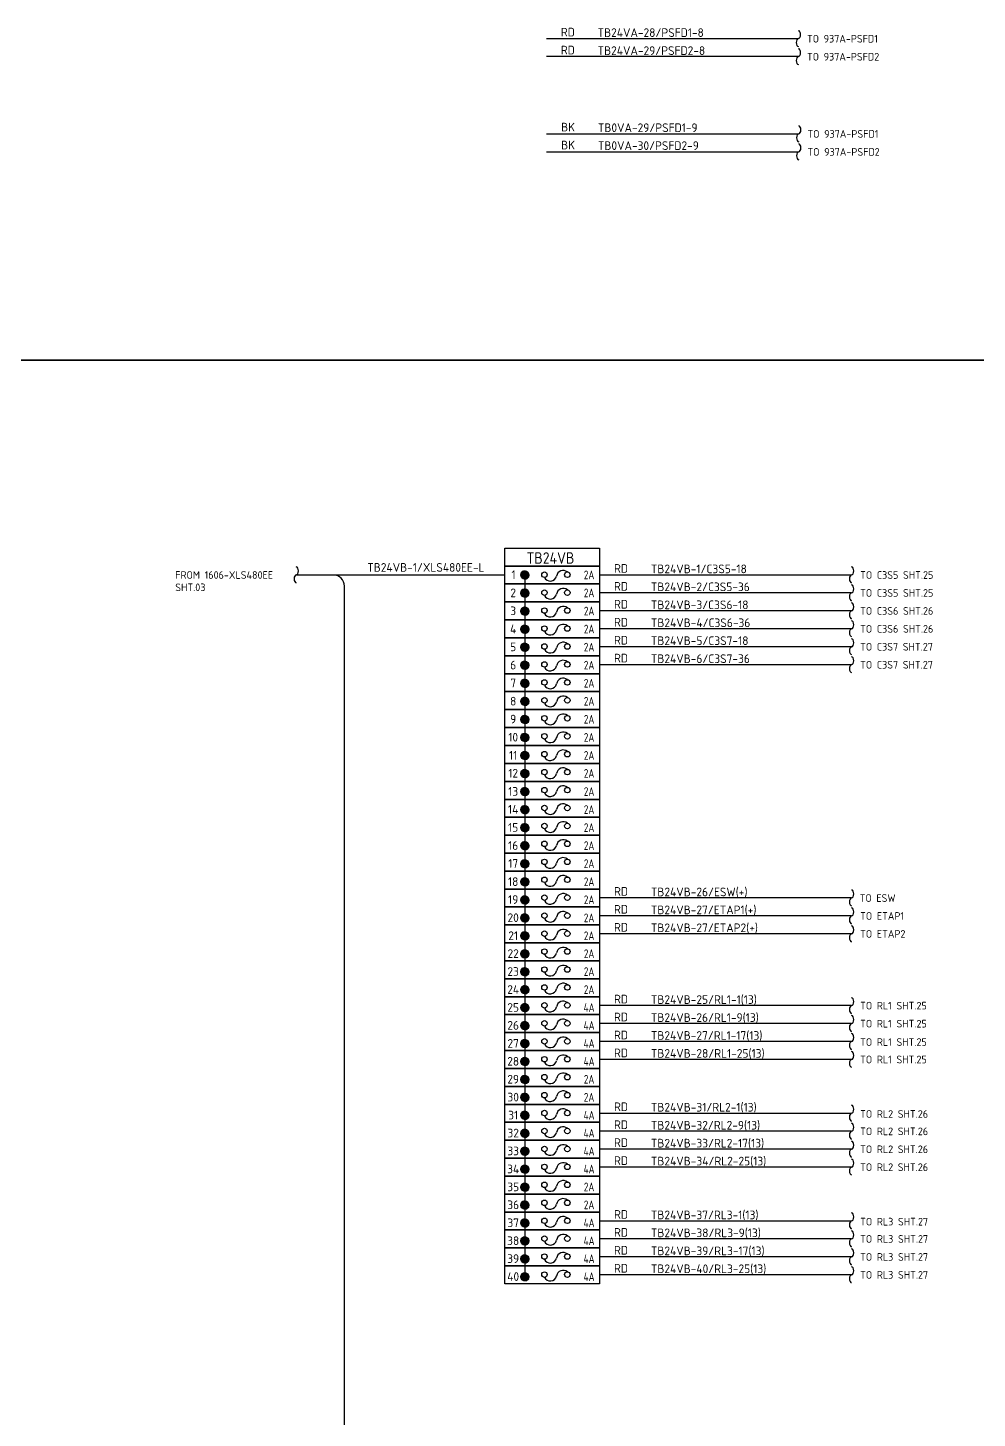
# Model space of a CAD drawing. Header units: inches. Extents: x 579627 to 667544, y 458630 to 507164.
# Drawn here: x 611531 to 612549, y 498742 to 500232 of the extents above; entities that cross this region are included whole.
import ezdxf
from ezdxf.enums import TextEntityAlignment as Align

# ---------------------------------------------------------------- set-up
doc = ezdxf.new("R2010")
doc.units = ezdxf.units.IN
doc.header["$MEASUREMENT"] = 0
doc.layers.add('HELPPOINT', color=7, linetype='Continuous')
doc.layers.add('power', color=7, linetype='Continuous')
doc.styles.add('HTX11', font='O8111901')
doc.styles.add('ISO3098B', font='ISO3098B.shx')

# ---------------------------------------------------------------- blocks, each defined once
blk = doc.blocks.new('TPA')
at = {"layer": 'HELPPOINT', "color": 4, "lineweight": 35}
blk.add_line((562706.8, 505019.3), (567131, 505019.3), dxfattribs=at)
blk.add_line((562706.8, 505019.3), (567131, 505019.3), dxfattribs=at)
at = {"style": 'HTX11'}
for tag, p in [('A', (566704.3, 502037.1)), ('B', (567038.2, 501963.3))]:
    blk.add_attdef(tag, text='', height=16.8, dxfattribs=at).set_placement(p, align=Align.MIDDLE_CENTER)

msp = doc.modelspace()

# ---------------------------------------------------------------- hatches: boundary and pattern name
at = {"layer": 'power', "linetype": 'Continuous'}
h = msp.add_hatch(dxfattribs=at)
h.set_pattern_fill('ANSI31', color=1, scale=0.65249, style=0)
h.set_pattern_definition([(45, (465982.11202, 475666.63691), (-0.057672546576, 0.057672546576), [])])
h.paths.add_polyline_path([(612068.4, 499645.9, 1), (612059.5, 499645.9, 1)])
h = msp.add_hatch(dxfattribs=at)
h.set_pattern_fill('ANSI31', color=1, scale=0.65249, style=0)
h.set_pattern_definition([(45, (465982.11202, 475647.2971), (-0.057672546576, 0.057672546576), [])])
h.paths.add_polyline_path([(612068.4, 499626.5, 1), (612059.5, 499626.5, 1)])
h = msp.add_hatch(dxfattribs=at)
h.set_pattern_fill('ANSI31', color=1, scale=0.65249, style=0)
h.set_pattern_definition([(45, (465982.11202, 475627.95728), (-0.057672546576, 0.057672546576), [])])
h.paths.add_polyline_path([(612068.4, 499607.2, 1), (612059.5, 499607.2, 1)])
h = msp.add_hatch(dxfattribs=at)
h.set_pattern_fill('ANSI31', color=1, scale=0.65249, style=0)
h.set_pattern_definition([(45, (465982.11202, 475608.61747), (-0.057672546576, 0.057672546576), [])])
h.paths.add_polyline_path([(612068.4, 499587.8, 1), (612059.5, 499587.8, 1)])
h = msp.add_hatch(dxfattribs=at)
h.set_pattern_fill('ANSI31', color=1, scale=0.65249, style=0)
h.set_pattern_definition([(45, (465982.11202, 475589.27765), (-0.057672546576, 0.057672546576), [])])
h.paths.add_polyline_path([(612068.4, 499568.5, 1), (612059.5, 499568.5, 1)])
h = msp.add_hatch(dxfattribs=at)
h.set_pattern_fill('ANSI31', color=1, scale=0.65249, style=0)
h.set_pattern_definition([(45, (465982.11202, 475569.93784), (-0.057672546576, 0.057672546576), [])])
h.paths.add_polyline_path([(612068.4, 499549.2, 1), (612059.5, 499549.2, 1)])
h = msp.add_hatch(dxfattribs=at)
h.set_pattern_fill('ANSI31', color=1, scale=0.65249, style=0)
h.set_pattern_definition([(45, (465982.11202, 475550.59802), (-0.057672546576, 0.057672546576), [])])
h.paths.add_polyline_path([(612068.4, 499529.8, 1), (612059.5, 499529.8, 1)])
h = msp.add_hatch(dxfattribs=at)
h.set_pattern_fill('ANSI31', color=1, scale=0.65249, style=0)
h.set_pattern_definition([(45, (465982.11202, 475531.25821), (-0.057672546576, 0.057672546576), [])])
h.paths.add_polyline_path([(612068.4, 499510.5, 1), (612059.5, 499510.5, 1)])
h = msp.add_hatch(dxfattribs=at)
h.set_pattern_fill('ANSI31', color=1, scale=0.65249, style=0)
h.set_pattern_definition([(45, (465982.11202, 475511.91839), (-0.057672546576, 0.057672546576), [])])
h.paths.add_polyline_path([(612068.4, 499491.1, 1), (612059.5, 499491.1, 1)])
h = msp.add_hatch(dxfattribs=at)
h.set_pattern_fill('ANSI31', color=1, scale=0.65249, style=0)
h.set_pattern_definition([(45, (465982.11202, 475492.57858), (-0.057672546576, 0.057672546576), [])])
h.paths.add_polyline_path([(612068.4, 499471.8, 1), (612059.5, 499471.8, 1)])
h = msp.add_hatch(dxfattribs=at)
h.set_pattern_fill('ANSI31', color=1, scale=0.65249, style=0)
h.set_pattern_definition([(45, (465982.11202, 475473.23876), (-0.057672546576, 0.057672546576), [])])
h.paths.add_polyline_path([(612068.4, 499452.5, 1), (612059.5, 499452.5, 1)])
h = msp.add_hatch(dxfattribs=at)
h.set_pattern_fill('ANSI31', color=1, scale=0.65249, style=0)
h.set_pattern_definition([(45, (465982.11202, 475453.89895), (-0.057672546576, 0.057672546576), [])])
h.paths.add_polyline_path([(612068.4, 499433.1, 1), (612059.5, 499433.1, 1)])
h = msp.add_hatch(dxfattribs=at)
h.set_pattern_fill('ANSI31', color=1, scale=0.65249, style=0)
h.set_pattern_definition([(45, (465982.11202, 475434.559134), (-0.057672546576, 0.057672546576), [])])
h.paths.add_polyline_path([(612068.4, 499413.8, 1), (612059.5, 499413.8, 1)])
h = msp.add_hatch(dxfattribs=at)
h.set_pattern_fill('ANSI31', color=1, scale=0.65249, style=0)
h.set_pattern_definition([(45, (465982.11202, 475415.21932), (-0.057672546576, 0.057672546576), [])])
h.paths.add_polyline_path([(612068.4, 499394.4, 1), (612059.5, 499394.4, 1)])
h = msp.add_hatch(dxfattribs=at)
h.set_pattern_fill('ANSI31', color=1, scale=0.65249, style=0)
h.set_pattern_definition([(45, (465982.11202, 475395.879504), (-0.057672546576, 0.057672546576), [])])
h.paths.add_polyline_path([(612068.4, 499375.1, 1), (612059.5, 499375.1, 1)])
h = msp.add_hatch(dxfattribs=at)
h.set_pattern_fill('ANSI31', color=1, scale=0.65249, style=0)
h.set_pattern_definition([(45, (465982.11202, 475376.53969), (-0.057672546576, 0.057672546576), [])])
h.paths.add_polyline_path([(612068.4, 499355.8, 1), (612059.5, 499355.8, 1)])
h = msp.add_hatch(dxfattribs=at)
h.set_pattern_fill('ANSI31', color=1, scale=0.65249, style=0)
h.set_pattern_definition([(45, (465982.11202, 475357.199875), (-0.057672546576, 0.057672546576), [])])
h.paths.add_polyline_path([(612068.4, 499336.4, 1), (612059.5, 499336.4, 1)])
h = msp.add_hatch(dxfattribs=at)
h.set_pattern_fill('ANSI31', color=1, scale=0.65249, style=0)
h.set_pattern_definition([(45, (465982.11202, 475337.86006), (-0.057672546576, 0.057672546576), [])])
h.paths.add_polyline_path([(612068.4, 499317.1, 1), (612059.5, 499317.1, 1)])
h = msp.add_hatch(dxfattribs=at)
h.set_pattern_fill('ANSI31', color=1, scale=0.65249, style=0)
h.set_pattern_definition([(45, (465982.11202, 475318.520245), (-0.057672546576, 0.057672546576), [])])
h.paths.add_polyline_path([(612068.4, 499297.7, 1), (612059.5, 499297.7, 1)])
h = msp.add_hatch(dxfattribs=at)
h.set_pattern_fill('ANSI31', color=1, scale=0.65249, style=0)
h.set_pattern_definition([(45, (465982.11202, 475299.18043), (-0.057672546576, 0.057672546576), [])])
h.paths.add_polyline_path([(612068.4, 499278.4, 1), (612059.5, 499278.4, 1)])
h = msp.add_hatch(dxfattribs=at)
h.set_pattern_fill('ANSI31', color=1, scale=0.65249, style=0)
h.set_pattern_definition([(45, (465982.11202, 475279.94986), (-0.057672546576, 0.057672546576), [])])
h.paths.add_polyline_path([(612068.4, 499259.2, 1), (612059.5, 499259.2, 1)])
h = msp.add_hatch(dxfattribs=at)
h.set_pattern_fill('ANSI31', color=1, scale=0.65249, style=0)
h.set_pattern_definition([(45, (465982.11202, 475260.719294), (-0.057672546576, 0.057672546576), [])])
h.paths.add_polyline_path([(612068.4, 499239.9, 1), (612059.5, 499239.9, 1)])
h = msp.add_hatch(dxfattribs=at)
h.set_pattern_fill('ANSI31', color=1, scale=0.65249, style=0)
h.set_pattern_definition([(45, (465982.11202, 475241.48873), (-0.057672546576, 0.057672546576), [])])
h.paths.add_polyline_path([(612068.4, 499220.7, 1), (612059.5, 499220.7, 1)])
h = msp.add_hatch(dxfattribs=at)
h.set_pattern_fill('ANSI31', color=1, scale=0.65249, style=0)
h.set_pattern_definition([(45, (465982.11202, 475222.25816), (-0.057672546576, 0.057672546576), [])])
h.paths.add_polyline_path([(612068.4, 499201.5, 1), (612059.5, 499201.5, 1)])
h = msp.add_hatch(dxfattribs=at)
h.set_pattern_fill('ANSI31', color=1, scale=0.65249, style=0)
h.set_pattern_definition([(45, (465982.11202, 475203.02759), (-0.057672546576, 0.057672546576), [])])
h.paths.add_polyline_path([(612068.4, 499182.3, 1), (612059.5, 499182.3, 1)])
h = msp.add_hatch(dxfattribs=at)
h.set_pattern_fill('ANSI31', color=1, scale=0.65249, style=0)
h.set_pattern_definition([(45, (465982.11202, 475183.79702), (-0.057672546576, 0.057672546576), [])])
h.paths.add_polyline_path([(612068.4, 499163, 1), (612059.5, 499163, 1)])
h = msp.add_hatch(dxfattribs=at)
h.set_pattern_fill('ANSI31', color=1, scale=0.65249, style=0)
h.set_pattern_definition([(45, (465982.11202, 475164.566455), (-0.057672546576, 0.057672546576), [])])
h.paths.add_polyline_path([(612068.4, 499143.8, 1), (612059.5, 499143.8, 1)])
h = msp.add_hatch(dxfattribs=at)
h.set_pattern_fill('ANSI31', color=1, scale=0.65249, style=0)
h.set_pattern_definition([(45, (465982.11202, 475145.33589), (-0.057672546576, 0.057672546576), [])])
h.paths.add_polyline_path([(612068.4, 499124.6, 1), (612059.5, 499124.6, 1)])
h = msp.add_hatch(dxfattribs=at)
h.set_pattern_fill('ANSI31', color=1, scale=0.65249, style=0)
h.set_pattern_definition([(45, (465982.11202, 475126.10532), (-0.057672546576, 0.057672546576), [])])
h.paths.add_polyline_path([(612068.4, 499105.3, 1), (612059.5, 499105.3, 1)])
h = msp.add_hatch(dxfattribs=at)
h.set_pattern_fill('ANSI31', color=1, scale=0.65249, style=0)
h.set_pattern_definition([(45, (465982.11202, 475106.87475), (-0.057672546576, 0.057672546576), [])])
h.paths.add_polyline_path([(612068.4, 499086.1, 1), (612059.5, 499086.1, 1)])
h = msp.add_hatch(dxfattribs=at)
h.set_pattern_fill('ANSI31', color=1, scale=0.65249, style=0)
h.set_pattern_definition([(45, (465982.11202, 475087.64418), (-0.057672546576, 0.057672546576), [])])
h.paths.add_polyline_path([(612068.4, 499066.9, 1), (612059.5, 499066.9, 1)])
h = msp.add_hatch(dxfattribs=at)
h.set_pattern_fill('ANSI31', color=1, scale=0.65249, style=0)
h.set_pattern_definition([(45, (465982.11202, 475068.413616), (-0.057672546576, 0.057672546576), [])])
h.paths.add_polyline_path([(612068.4, 499047.6, 1), (612059.5, 499047.6, 1)])
h = msp.add_hatch(dxfattribs=at)
h.set_pattern_fill('ANSI31', color=1, scale=0.65249, style=0)
h.set_pattern_definition([(45, (465982.11202, 475049.18305), (-0.057672546576, 0.057672546576), [])])
h.paths.add_polyline_path([(612068.4, 499028.4, 1), (612059.5, 499028.4, 1)])
h = msp.add_hatch(dxfattribs=at)
h.set_pattern_fill('ANSI31', color=1, scale=0.65249, style=0)
h.set_pattern_definition([(45, (465982.11202, 475029.95248), (-0.057672546576, 0.057672546576), [])])
h.paths.add_polyline_path([(612068.4, 499009.2, 1), (612059.5, 499009.2, 1)])
h = msp.add_hatch(dxfattribs=at)
h.set_pattern_fill('ANSI31', color=1, scale=0.65249, style=0)
h.set_pattern_definition([(45, (465982.11202, 475010.72191), (-0.057672546576, 0.057672546576), [])])
h.paths.add_polyline_path([(612068.4, 498989.9, 1), (612059.5, 498989.9, 1)])
h = msp.add_hatch(dxfattribs=at)
h.set_pattern_fill('ANSI31', color=1, scale=0.65249, style=0)
h.set_pattern_definition([(45, (465982.11202, 474991.491344), (-0.057672546576, 0.057672546576), [])])
h.paths.add_polyline_path([(612068.4, 498970.7, 1), (612059.5, 498970.7, 1)])
h = msp.add_hatch(dxfattribs=at)
h.set_pattern_fill('ANSI31', color=1, scale=0.65249, style=0)
h.set_pattern_definition([(45, (465982.11202, 474972.26078), (-0.057672546576, 0.057672546576), [])])
h.paths.add_polyline_path([(612068.4, 498951.5, 1), (612059.5, 498951.5, 1)])
h = msp.add_hatch(dxfattribs=at)
h.set_pattern_fill('ANSI31', color=1, scale=0.65249, style=0)
h.set_pattern_definition([(45, (465982.11202, 474953.03021), (-0.057672546576, 0.057672546576), [])])
h.paths.add_polyline_path([(612068.4, 498932.3, 1), (612059.5, 498932.3, 1)])
h = msp.add_hatch(dxfattribs=at)
h.set_pattern_fill('ANSI31', color=1, scale=0.65249, style=0)
h.set_pattern_definition([(45, (465982.11202, 474933.79964), (-0.057672546576, 0.057672546576), [])])
h.paths.add_polyline_path([(612068.4, 498913, 1), (612059.5, 498913, 1)])
h = msp.add_hatch(dxfattribs=at)
h.set_pattern_fill('ANSI31', color=1, scale=0.65249, style=0)
h.set_pattern_definition([(45, (465982.11202, 474914.56907), (-0.057672546576, 0.057672546576), [])])
h.paths.add_polyline_path([(612068.4, 498893.8, 1), (612059.5, 498893.8, 1)])

# ---------------------------------------------------------------- linework, layer by layer
at = {"color": 1}
msp.add_line((612042.3, 499645.9), (611818.8, 499645.9), dxfattribs=at)
msp.add_line((611870.5, 498689.9), (611870.5, 499634))
for points in [[(612042.3, 499674.8), (612144, 499674.8), (612144, 499655.5), (612042.3, 499655.5)], [(612042.3, 499655.5), (612144, 499655.5), (612144, 499636.3), (612042.3, 499636.3)], [(612042.3, 499636.3), (612144, 499636.3), (612144, 499617.1), (612042.3, 499617.1)], [(612042.3, 499617.1), (612144, 499617.1), (612144, 499597.8), (612042.3, 499597.8)], [(612042.3, 499597.8), (612144, 499597.8), (612144, 499578.6), (612042.3, 499578.6)], [(612042.3, 499578.6), (612144, 499578.6), (612144, 499559.4), (612042.3, 499559.4)], [(612042.3, 499559.4), (612144, 499559.4), (612144, 499540.1), (612042.3, 499540.1)], [(612042.3, 499540.1), (612144, 499540.1), (612144, 499520.9), (612042.3, 499520.9)], [(612042.3, 499520.9), (612144, 499520.9), (612144, 499501.7), (612042.3, 499501.7)], [(612042.3, 499501.7), (612144, 499501.7), (612144, 499482.5), (612042.3, 499482.5)], [(612042.3, 499482.5), (612144, 499482.5), (612144, 499463.2), (612042.3, 499463.2)], [(612042.3, 499463.2), (612144, 499463.2), (612144, 499444), (612042.3, 499444)], [(612042.3, 499444), (612144, 499444), (612144, 499424.8), (612042.3, 499424.8)], [(612042.3, 499424.8), (612144, 499424.8), (612144, 499405.5), (612042.3, 499405.5)], [(612042.3, 499405.5), (612144, 499405.5), (612144, 499386.3), (612042.3, 499386.3)], [(612042.3, 499386.3), (612144, 499386.3), (612144, 499367.1), (612042.3, 499367.1)], [(612042.3, 499367.1), (612144, 499367.1), (612144, 499347.8), (612042.3, 499347.8)], [(612042.3, 499347.8), (612144, 499347.8), (612144, 499328.6), (612042.3, 499328.6)], [(612042.3, 499328.6), (612144, 499328.6), (612144, 499309.4), (612042.3, 499309.4)], [(612042.3, 499309.4), (612144, 499309.4), (612144, 499290.2), (612042.3, 499290.2)], [(612042.3, 499290.2), (612144, 499290.2), (612144, 499270.9), (612042.3, 499270.9)], [(612042.3, 499270.9), (612144, 499270.9), (612144, 499251.7), (612042.3, 499251.7)], [(612042.3, 499251.7), (612144, 499251.7), (612144, 499232.5), (612042.3, 499232.5)], [(612042.3, 499232.5), (612144, 499232.5), (612144, 499213.2), (612042.3, 499213.2)], [(612042.3, 499213.2), (612144, 499213.2), (612144, 499194), (612042.3, 499194)], [(612042.3, 499117.1), (612144, 499117.1), (612144, 499097.8), (612042.3, 499097.8)], [(612042.3, 499097.8), (612144, 499097.8), (612144, 499078.6), (612042.3, 499078.6)], [(612042.3, 499001.7), (612144, 499001.7), (612144, 498982.5), (612042.3, 498982.5)], [(612042.3, 498982.5), (612144, 498982.5), (612144, 498963.2), (612042.3, 498963.2)]]:
    msp.add_lwpolyline(points, close=True, dxfattribs=at)
at = {"color": 2}
for points in [[(612042.3, 499194), (612144, 499194), (612144, 499174.8), (612042.3, 499174.8)], [(612042.3, 499174.8), (612144, 499174.8), (612144, 499155.5), (612042.3, 499155.5)], [(612042.3, 499155.5), (612144, 499155.5), (612144, 499136.3), (612042.3, 499136.3)], [(612042.3, 499136.3), (612144, 499136.3), (612144, 499117.1), (612042.3, 499117.1)], [(612042.3, 499078.6), (612144, 499078.6), (612144, 499059.4), (612042.3, 499059.4)], [(612042.3, 499059.4), (612144, 499059.4), (612144, 499040.2), (612042.3, 499040.2)], [(612042.3, 499040.2), (612144, 499040.2), (612144, 499020.9), (612042.3, 499020.9)], [(612042.3, 499020.9), (612144, 499020.9), (612144, 499001.7), (612042.3, 499001.7)], [(612042.3, 498963.2), (612144, 498963.2), (612144, 498944), (612042.3, 498944)], [(612042.3, 498944), (612144, 498944), (612144, 498924.8), (612042.3, 498924.8)], [(612042.3, 498924.8), (612144, 498924.8), (612144, 498905.5), (612042.3, 498905.5)], [(612042.3, 498905.5), (612144, 498905.5), (612144, 498886.3), (612042.3, 498886.3)]]:
    msp.add_lwpolyline(points, close=True, dxfattribs=at)
msp.add_arc((611858.6, 499634), 11.9, 0, 90)
at = {"layer": 'power', "color": 1}
for p, q in [((612357.2, 500220.6), (612087, 500220.6)), ((612357.2, 500201.4), (612087, 500201.4)), ((612414.3, 499645.9), (612144, 499645.9)), ((612414.3, 499626.7), (612144, 499626.7)), ((612414.3, 499607.5), (612144, 499607.5)), ((612414.3, 499588.2), (612144, 499588.2)), ((612414.3, 499569), (612144, 499569)), ((612414.3, 499549.8), (612144, 499549.8)), ((612414.3, 499299.8), (612144, 499299.8)), ((612414.3, 499280.5), (612144, 499280.5)), ((612414.3, 499261.3), (612144, 499261.3)), ((612414.3, 499184.4), (612144, 499184.4)), ((612414.3, 499165.2), (612144, 499165.2)), ((612414.3, 499145.9), (612144, 499145.9)), ((612414.3, 499126.7), (612144, 499126.7)), ((612414.3, 499069), (612144, 499069)), ((612414.3, 499049.8), (612144, 499049.8)), ((612414.3, 499030.5), (612144, 499030.5)), ((612414.3, 499011.3), (612144, 499011.3)), ((612414.3, 498953.6), (612144, 498953.6)), ((612414.3, 498934.4), (612144, 498934.4)), ((612414.3, 498915.2), (612144, 498915.2)), ((612414.3, 498895.9), (612144, 498895.9))]:
    msp.add_line(p, q, dxfattribs=at)
at = {"layer": 'power', "color": 0}
for p, q in [((612087.3, 500118.7), (612357.5, 500118.7)), ((612087.3, 500099.5), (612357.5, 500099.5))]:
    msp.add_line(p, q, dxfattribs=at)
at = {"layer": 'power', "color": 1, "linetype": 'Continuous'}
msp.add_line((612063.9, 499645.9), (612063.9, 498893.8), dxfattribs=at)
for centre in [(612063.9, 499645.9), (612063.9, 499626.5), (612063.9, 499607.2), (612063.9, 499587.8), (612063.9, 499568.5), (612063.9, 499549.2), (612063.9, 499529.8), (612063.9, 499510.5), (612063.9, 499491.1), (612063.9, 499471.8), (612063.9, 499452.5), (612063.9, 499433.1), (612063.9, 499413.8), (612063.9, 499394.4), (612063.9, 499375.1), (612063.9, 499355.8), (612063.9, 499336.4), (612063.9, 499317.1), (612063.9, 499297.7), (612063.9, 499278.4), (612063.9, 499259.2), (612063.9, 499239.9), (612063.9, 499220.7), (612063.9, 499201.5), (612063.9, 499182.3), (612063.9, 499163), (612063.9, 499143.8), (612063.9, 499124.6), (612063.9, 499105.3), (612063.9, 499086.1), (612063.9, 499066.9), (612063.9, 499047.6), (612063.9, 499028.4), (612063.9, 499009.2), (612063.9, 498989.9), (612063.9, 498970.7), (612063.9, 498951.5), (612063.9, 498932.3), (612063.9, 498913), (612063.9, 498893.8)]:
    msp.add_circle(centre, 4.41, dxfattribs=at)
at = {"layer": 'power', "color": 1}
for centre in [(612084.9, 499646.2), (612109.5, 499646.2), (612084.9, 499627), (612109.5, 499627), (612084.9, 499607.8), (612109.5, 499607.8), (612084.9, 499588.5), (612109.5, 499588.5), (612084.9, 499569.3), (612109.5, 499569.3), (612084.9, 499550.1), (612109.5, 499550.1), (612084.9, 499530.8), (612109.5, 499530.8), (612084.9, 499511.6), (612109.5, 499511.6), (612084.9, 499492.4), (612109.5, 499492.4), (612084.9, 499473.1), (612109.5, 499473.1), (612084.9, 499453.9), (612109.5, 499453.9), (612084.9, 499434.7), (612109.5, 499434.7), (612084.9, 499415.4), (612109.5, 499415.4), (612084.9, 499396.2), (612109.5, 499396.2), (612084.9, 499377), (612109.5, 499377), (612084.9, 499357.8), (612109.5, 499357.8), (612084.9, 499338.5), (612109.5, 499338.5), (612084.9, 499319.3), (612109.5, 499319.3), (612084.9, 499300.1), (612109.5, 499300.1), (612084.9, 499280.8), (612109.5, 499280.8), (612084.9, 499261.6), (612109.5, 499261.6), (612084.9, 499242.4), (612109.5, 499242.4), (612084.9, 499223.1), (612109.5, 499223.1), (612084.9, 499203.9), (612109.5, 499203.9), (612084.9, 499184.7), (612109.5, 499184.7), (612084.9, 499165.5), (612109.5, 499165.5), (612084.9, 499146.2), (612109.5, 499146.2), (612084.9, 499127), (612109.5, 499127), (612084.9, 499107.8), (612109.5, 499107.8), (612084.9, 499088.5), (612109.5, 499088.5), (612084.9, 499069.3), (612109.5, 499069.3), (612084.9, 499050.1), (612109.5, 499050.1), (612084.9, 499030.8), (612109.5, 499030.8), (612084.9, 499011.6), (612109.5, 499011.6), (612084.9, 498992.4), (612109.5, 498992.4), (612084.9, 498973.1), (612109.5, 498973.1), (612084.9, 498953.9), (612109.5, 498953.9), (612084.9, 498934.7), (612109.5, 498934.7), (612084.9, 498915.5), (612109.5, 498915.5), (612084.9, 498896.2), (612109.5, 498896.2)]:
    msp.add_circle(centre, 2.94, dxfattribs=at)
for centre, radius, start, end in [((612091.2, 499646.4), 7.02, 206.1634, 346.0383), ((612105, 499643.6), 7.15, 51.1309, 171.3254), ((612091.2, 499627.1), 7.02, 206.1634, 346.0383), ((612105, 499624.4), 7.15, 51.1309, 171.3254), ((612105, 499605.1), 7.15, 51.1309, 171.3254), ((612091.2, 499607.9), 7.02, 206.1634, 346.0383), ((612091.2, 499588.7), 7.02, 206.1634, 346.0383), ((612105, 499585.9), 7.15, 51.1309, 171.3254), ((612091.2, 499569.4), 7.02, 206.1634, 346.0383), ((612105, 499566.7), 7.15, 51.1309, 171.3254), ((612105, 499547.4), 7.15, 51.1309, 171.3254), ((612091.2, 499550.2), 7.02, 206.1634, 346.0383), ((612091.2, 499531), 7.02, 206.1634, 346.0383), ((612105, 499528.2), 7.15, 51.1309, 171.3254), ((612091.2, 499511.8), 7.02, 206.1634, 346.0383), ((612105, 499509), 7.15, 51.1309, 171.3254), ((612105, 499489.8), 7.15, 51.1309, 171.3254), ((612091.2, 499492.5), 7.02, 206.1634, 346.0383), ((612105, 499470.5), 7.15, 51.1309, 171.3254), ((612091.2, 499473.3), 7.02, 206.1634, 346.0383), ((612091.2, 499454.1), 7.02, 206.1634, 346.0383), ((612105, 499451.3), 7.15, 51.1309, 171.3254), ((612091.2, 499434.8), 7.02, 206.1634, 346.0383), ((612105, 499432.1), 7.15, 51.1309, 171.3254), ((612105, 499412.8), 7.15, 51.1309, 171.3254), ((612091.2, 499415.6), 7.02, 206.1634, 346.0383), ((612091.2, 499396.4), 7.02, 206.1634, 346.0383), ((612105, 499393.6), 7.15, 51.1309, 171.3254), ((612091.2, 499377.1), 7.02, 206.1634, 346.0383), ((612105, 499374.4), 7.15, 51.1309, 171.3254), ((612105, 499355.1), 7.15, 51.1309, 171.3254), ((612091.2, 499357.9), 7.02, 206.1634, 346.0383), ((612105, 499335.9), 7.15, 51.1309, 171.3254), ((612091.2, 499338.7), 7.02, 206.1634, 346.0383), ((612091.2, 499319.4), 7.02, 206.1634, 346.0383), ((612105, 499316.7), 7.15, 51.1309, 171.3254), ((612091.2, 499300.2), 7.02, 206.1634, 346.0383), ((612105, 499297.4), 7.15, 51.1309, 171.3254), ((612105, 499278.2), 7.15, 51.1309, 171.3254), ((612091.2, 499281), 7.02, 206.1634, 346.0383), ((612091.2, 499261.8), 7.02, 206.1634, 346.0383), ((612105, 499259), 7.15, 51.1309, 171.3254), ((612091.2, 499242.5), 7.02, 206.1634, 346.0383), ((612105, 499239.8), 7.15, 51.1309, 171.3254), ((612105, 499220.5), 7.15, 51.1309, 171.3254), ((612091.2, 499223.3), 7.02, 206.1634, 346.0383), ((612105, 499201.3), 7.15, 51.1309, 171.3254), ((612091.2, 499204.1), 7.02, 206.1634, 346.0383), ((612091.2, 499184.8), 7.02, 206.1634, 346.0383), ((612105, 499182.1), 7.15, 51.1309, 171.3254), ((612091.2, 499165.6), 7.02, 206.1634, 346.0383), ((612105, 499162.8), 7.15, 51.1309, 171.3254), ((612105, 499143.6), 7.15, 51.1309, 171.3254), ((612091.2, 499146.4), 7.02, 206.1634, 346.0383), ((612091.2, 499127.1), 7.02, 206.1634, 346.0383), ((612105, 499124.4), 7.15, 51.1309, 171.3254), ((612091.2, 499107.9), 7.02, 206.1634, 346.0383), ((612105, 499105.1), 7.15, 51.1309, 171.3254), ((612105, 499085.9), 7.15, 51.1309, 171.3254), ((612091.2, 499088.7), 7.02, 206.1634, 346.0383), ((612091.2, 499069.4), 7.02, 206.1634, 346.0383), ((612105, 499066.7), 7.15, 51.1309, 171.3254), ((612091.2, 499050.2), 7.02, 206.1634, 346.0383), ((612105, 499047.4), 7.15, 51.1309, 171.3254), ((612091.2, 499031), 7.02, 206.1634, 346.0383), ((612105, 499028.2), 7.15, 51.1309, 171.3254), ((612105, 499009), 7.15, 51.1309, 171.3254), ((612091.2, 499011.8), 7.02, 206.1634, 346.0383), ((612091.2, 498992.5), 7.02, 206.1634, 346.0383), ((612105, 498989.8), 7.15, 51.1309, 171.3254), ((612091.2, 498973.3), 7.02, 206.1634, 346.0383), ((612105, 498970.5), 7.15, 51.1309, 171.3254), ((612105, 498951.3), 7.15, 51.1309, 171.3254), ((612091.2, 498954.1), 7.02, 206.1634, 346.0383), ((612091.2, 498934.8), 7.02, 206.1634, 346.0383), ((612105, 498932.1), 7.15, 51.1309, 171.3254), ((612091.2, 498915.6), 7.02, 206.1634, 346.0383), ((612105, 498912.8), 7.15, 51.1309, 171.3254), ((612105, 498893.6), 7.15, 51.1309, 171.3254), ((612091.2, 498896.4), 7.02, 206.1634, 346.0383)]:
    msp.add_arc(centre, radius, start, end, dxfattribs=at)
for centre, major_axis in [((612357.2, 500225), (0, 4.24)), ((612357.2, 500216.5), (0, -4.24)), ((612357.2, 500205.7), (0, 4.24)), ((612357.2, 500197.2), (0, -4.24)), ((611818.8, 499641.8), (0, -4.24)), ((611818.8, 499650.3), (0, 4.24)), ((612414.3, 499641.8), (0, -4.24)), ((612414.3, 499650.3), (0, 4.24)), ((612414.3, 499622.6), (0, -4.24)), ((612414.3, 499631), (0, 4.24)), ((612414.3, 499611.8), (0, 4.24)), ((612414.3, 499603.3), (0, -4.24)), ((612414.3, 499592.6), (0, 4.24)), ((612414.3, 499584.1), (0, -4.24)), ((612414.3, 499564.9), (0, -4.24)), ((612414.3, 499573.3), (0, 4.24)), ((612414.3, 499554.1), (0, 4.24)), ((612414.3, 499545.6), (0, -4.24)), ((612414.3, 499295.6), (0, -4.24)), ((612414.3, 499304.1), (0, 4.24)), ((612414.3, 499284.9), (0, 4.24)), ((612414.3, 499276.4), (0, -4.24)), ((612414.3, 499265.7), (0, 4.24)), ((612414.3, 499257.2), (0, -4.24)), ((612414.3, 499180.3), (0, -4.24)), ((612414.3, 499188.7), (0, 4.24)), ((612414.3, 499161), (0, -4.24)), ((612414.3, 499169.5), (0, 4.24)), ((612414.3, 499150.3), (0, 4.24)), ((612414.3, 499141.8), (0, -4.24)), ((612414.3, 499131), (0, 4.24)), ((612414.3, 499122.6), (0, -4.24)), ((612414.3, 499073.4), (0, 4.24)), ((612414.3, 499064.9), (0, -4.24)), ((612414.3, 499045.6), (0, -4.24)), ((612414.3, 499054.1), (0, 4.24)), ((612414.3, 499026.4), (0, -4.24)), ((612414.3, 499034.9), (0, 4.24)), ((612414.3, 499015.7), (0, 4.24)), ((612414.3, 499007.2), (0, -4.24)), ((612414.3, 498958), (0, 4.24)), ((612414.3, 498949.5), (0, -4.24)), ((612414.3, 498938.7), (0, 4.24)), ((612414.3, 498930.3), (0, -4.24)), ((612414.3, 498911), (0, -4.24)), ((612414.3, 498919.5), (0, 4.24)), ((612414.3, 498891.8), (0, -4.24)), ((612414.3, 498900.3), (0, 4.24))]:
    msp.add_ellipse(centre, major_axis=major_axis, ratio=0.550167, start_param=3.141593, end_param=6.283185, dxfattribs=at)
at = {"layer": 'power', "color": 0}
for centre, major_axis in [((612357.5, 500114.5), (0, -4.24)), ((612357.5, 500123), (0, 4.24)), ((612357.5, 500103.7), (0, 4.24)), ((612357.5, 500095.2), (0, -4.24))]:
    msp.add_ellipse(centre, major_axis=major_axis, ratio=0.550167, start_param=3.141593, end_param=6.283185, dxfattribs=at)

# ---------------------------------------------------------------- block references
at = {"xscale": 0.8796480001183227, "yscale": 0.8796480000019073, "zscale": 0.8796480000000001}
msp.add_blockref('TPA', (115452.3, 55637.1), dxfattribs=at)

# ---------------------------------------------------------------- texts
at = {"layer": 'power', "color": 0, "style": 'ISO3098B'}
for s, height, p in [('RD', 9.3, (612102.5, 500223)), ('TB24VA-28/PSFD1-8', 9.298, (612141.9, 500222.5)), ('RD', 9.3, (612102.5, 500203.8)), ('TB24VA-29/PSFD2-8', 9.298, (612141.9, 500203.2)), ('TO 937A-PSFD1', 8.221, (612366.9, 500114.5)), ('TO 937A-PSFD2', 8.221, (612366.9, 500095.2)), ('RD', 9.3, (612159.5, 499648.3)), ('TB24VB-1/C3S5-18', 9.298, (612199, 499647.8)), ('RD', 9.3, (612159.5, 499629.1)), ('TB24VB-2/C3S5-36', 9.298, (612199, 499628.6)), ('RD', 9.3, (612159.5, 499609.9)), ('TB24VB-3/C3S6-18', 9.298, (612199, 499609.3)), ('RD', 9.3, (612159.5, 499590.6)), ('TB24VB-4/C3S6-36', 9.298, (612199, 499590.1)), ('RD', 9.3, (612159.5, 499571.4)), ('TB24VB-5/C3S7-18', 9.298, (612199, 499570.9)), ('RD', 9.3, (612159.5, 499552.2)), ('TB24VB-6/C3S7-36', 9.298, (612199, 499551.6)), ('RD', 9.3, (612159.5, 499302.2)), ('TB24VB-26/ESW(+)', 9.298, (612199, 499301.6)), ('RD', 9.3, (612159.5, 499283)), ('TB24VB-27/ETAP1(+)', 9.298, (612199, 499282.4)), ('RD', 9.3, (612159.5, 499263.7)), ('TB24VB-27/ETAP2(+)', 9.298, (612199, 499263.2)), ('RD', 9.3, (612159.5, 499186.8)), ('TB24VB-25/RL1-1(13)', 9.298, (612199, 499186.3)), ('RD', 9.3, (612159.5, 499167.6)), ('TB24VB-26/RL1-9(13)', 9.298, (612199, 499167)), ('RD', 9.3, (612159.5, 499148.3)), ('TB24VB-27/RL1-17(13)', 9.298, (612199, 499147.8)), ('RD', 9.3, (612159.5, 499129.1)), ('TB24VB-28/RL1-25(13)', 9.298, (612199, 499128.6)), ('RD', 9.3, (612159.5, 499071.4)), ('TB24VB-31/RL2-1(13)', 9.298, (612199, 499070.9)), ('RD', 9.3, (612159.5, 499052.2)), ('TB24VB-32/RL2-9(13)', 9.298, (612199, 499051.6)), ('RD', 9.3, (612159.5, 499033)), ('TB24VB-33/RL2-17(13)', 9.298, (612199, 499032.4)), ('RD', 9.3, (612159.5, 499013.7)), ('TB24VB-34/RL2-25(13)', 9.298, (612199, 499013.2)), ('RD', 9.3, (612159.5, 498956)), ('TB24VB-37/RL3-1(13)', 9.298, (612199, 498955.5)), ('RD', 9.3, (612159.5, 498936.8)), ('TB24VB-38/RL3-9(13)', 9.298, (612199, 498936.3)), ('RD', 9.3, (612159.5, 498917.6)), ('TB24VB-39/RL3-17(13)', 9.298, (612199, 498917)), ('RD', 9.3, (612159.5, 498898.3)), ('TB24VB-40/RL3-25(13)', 9.298, (612199, 498897.8))]:
    msp.add_text(s, height=height, dxfattribs=at).set_placement(p)
at = {"layer": 'power', "color": 1, "style": 'ISO3098B'}
for s, height, p in [('TO 937A-PSFD1', 8.221, (612366.4, 500216.5)), ('TO 937A-PSFD2', 8.221, (612366.4, 500197.2)), ('FROM 1606-XLS480EE', 8.221, (611689.1, 499641.8)), ('TO C3S5 SHT.25', 8.221, (612423.4, 499641.8)), ('SHT.03', 8.22, (611689.1, 499628.6)), ('TO C3S5 SHT.25', 8.221, (612423.4, 499622.6)), ('TO C3S6 SHT.26', 8.221, (612423.4, 499603.3)), ('TO C3S6 SHT.26', 8.221, (612423.4, 499584.1)), ('TO C3S7 SHT.27', 8.221, (612423.4, 499564.9)), ('TO C3S7 SHT.27', 8.221, (612423.4, 499545.6)), ('TO ESW', 8.22, (612422.9, 499295.6)), ('TO ETAP1', 8.22, (612423.4, 499276.4)), ('TO ETAP2', 8.22, (612423.4, 499257.2)), ('TO RL1 SHT.25', 8.221, (612423.4, 499180.3)), ('TO RL1 SHT.25', 8.221, (612423.4, 499161)), ('TO RL1 SHT.25', 8.221, (612423.4, 499141.3)), ('TO RL1 SHT.25', 8.221, (612423.4, 499122.6)), ('TO RL2 SHT.26', 8.221, (612423.4, 499064.2)), ('TO RL2 SHT.26', 8.221, (612423.4, 499045.6)), ('TO RL2 SHT.26', 8.221, (612423.4, 499026.4)), ('TO RL2 SHT.26', 8.221, (612423.4, 499007.2)), ('TO RL3 SHT.27', 8.221, (612423.4, 498948.8)), ('TO RL3 SHT.27', 8.221, (612423.4, 498930.3)), ('TO RL3 SHT.27', 8.221, (612423.4, 498911)), ('TO RL3 SHT.27', 8.221, (612423.4, 498891.8))]:
    msp.add_text(s, height=height, dxfattribs=at).set_placement(p)
at = {"layer": 'power', "style": 'ISO3098B'}
for s, height, p in [('BK', 9.3, (612102.8, 500121.2)), ('TB0VA-29/PSFD1-9', 9.298, (612142.2, 500120.6)), ('BK', 9.3, (612102.8, 500102)), ('TB0VA-30/PSFD2-9', 9.298, (612142.2, 500101.4))]:
    msp.add_text(s, height=height, dxfattribs=at).set_placement(p)
at = {"layer": 'power', "color": 1, "style": 'ISO3098B', "width": 0.9}
msp.add_text('TB24VB', height=12.4, dxfattribs=at).set_placement((612091.4, 499664.1), align=Align.MIDDLE_CENTER)
at = {"layer": 'power', "color": 0, "style": 'ISO3098B'}
msp.add_text('TB24VB-1/XLS480EE-L', height=9.298, dxfattribs=at).set_placement((612020.6, 499649.4), align=Align.RIGHT)
for s, p in [('1', (612051.8, 499646.2)), ('2', (612051.4, 499626.8)), ('3', (612051.4, 499607.5)), ('4', (612051.4, 499588.1)), ('5', (612051.4, 499568.9)), ('6', (612051.4, 499549.4)), ('7', (612051.4, 499530.2)), ('8', (612051.4, 499510.7)), ('9', (612051.4, 499491.5)), ('10', (612051.4, 499472.1)), ('11', (612051.4, 499452.7)), ('12', (612051.4, 499433.5)), ('13', (612051.4, 499414)), ('14', (612051.4, 499394.8)), ('15', (612051.4, 499375.4)), ('16', (612051.4, 499356)), ('17', (612051.4, 499336.8)), ('18', (612051.4, 499317.3)), ('19', (612051.4, 499298.1)), ('20', (612051.4, 499278.7)), ('21', (612051.4, 499259.4)), ('22', (612051.4, 499240.2)), ('23', (612051.4, 499221)), ('24', (612051.4, 499201.7)), ('25', (612051.4, 499182.5)), ('26', (612051.4, 499163.3)), ('27', (612051.4, 499144)), ('28', (612051.4, 499124.8)), ('29', (612051.4, 499105.6)), ('30', (612051.4, 499086.4)), ('31', (612051.4, 499067.1)), ('32', (612051.4, 499047.9)), ('33', (612051.4, 499028.7)), ('34', (612051.4, 499009.4)), ('35', (612051.4, 498990.2)), ('36', (612051.4, 498971)), ('37', (612051.4, 498951.7)), ('38', (612051.4, 498932.5)), ('39', (612051.4, 498913.3)), ('40', (612051.4, 498894.1))]:
    msp.add_text(s, height=9.3, dxfattribs=at).set_placement(p, align=Align.MIDDLE_CENTER)
at = {"layer": 'power', "color": 0, "style": 'ISO3098B', "width": 0.8}
for p in [(612132.8, 499646), (612132.8, 499626.7), (612132.8, 499607.3), (612132.8, 499588), (612132.8, 499568.6), (612132.8, 499549.3), (612132.8, 499530), (612132.8, 499510.6), (612132.8, 499491.3), (612132.8, 499471.9), (612132.8, 499452.6), (612132.8, 499433.3), (612132.8, 499413.9), (612132.8, 499394.6), (612132.8, 499375.2), (612132.8, 499355.9), (612132.8, 499336.6), (612132.8, 499317.2), (612132.8, 499297.9), (612132.8, 499278.5), (612132.8, 499259.3), (612132.8, 499240.1), (612132.8, 499220.9), (612132.8, 499201.6), (612132.8, 499105.5), (612132.8, 499086.2), (612132.8, 498990.1), (612132.8, 498970.9)]:
    msp.add_text('2A', height=9.3, dxfattribs=at).set_placement(p, align=Align.MIDDLE_CENTER)
at = {"layer": 'power', "color": 2, "style": 'ISO3098B', "width": 0.8}
for p in [(612132.8, 499182.4), (612132.8, 499163.2), (612132.8, 499143.9), (612132.8, 499124.7), (612132.8, 499067), (612132.8, 499047.8), (612132.8, 499028.5), (612132.8, 499009.3), (612132.8, 498951.6), (612132.8, 498932.4), (612132.8, 498913.2), (612132.8, 498893.9)]:
    msp.add_text('4A', height=9.3, dxfattribs=at).set_placement(p, align=Align.MIDDLE_CENTER)

doc.saveas('drawing.dxf')
